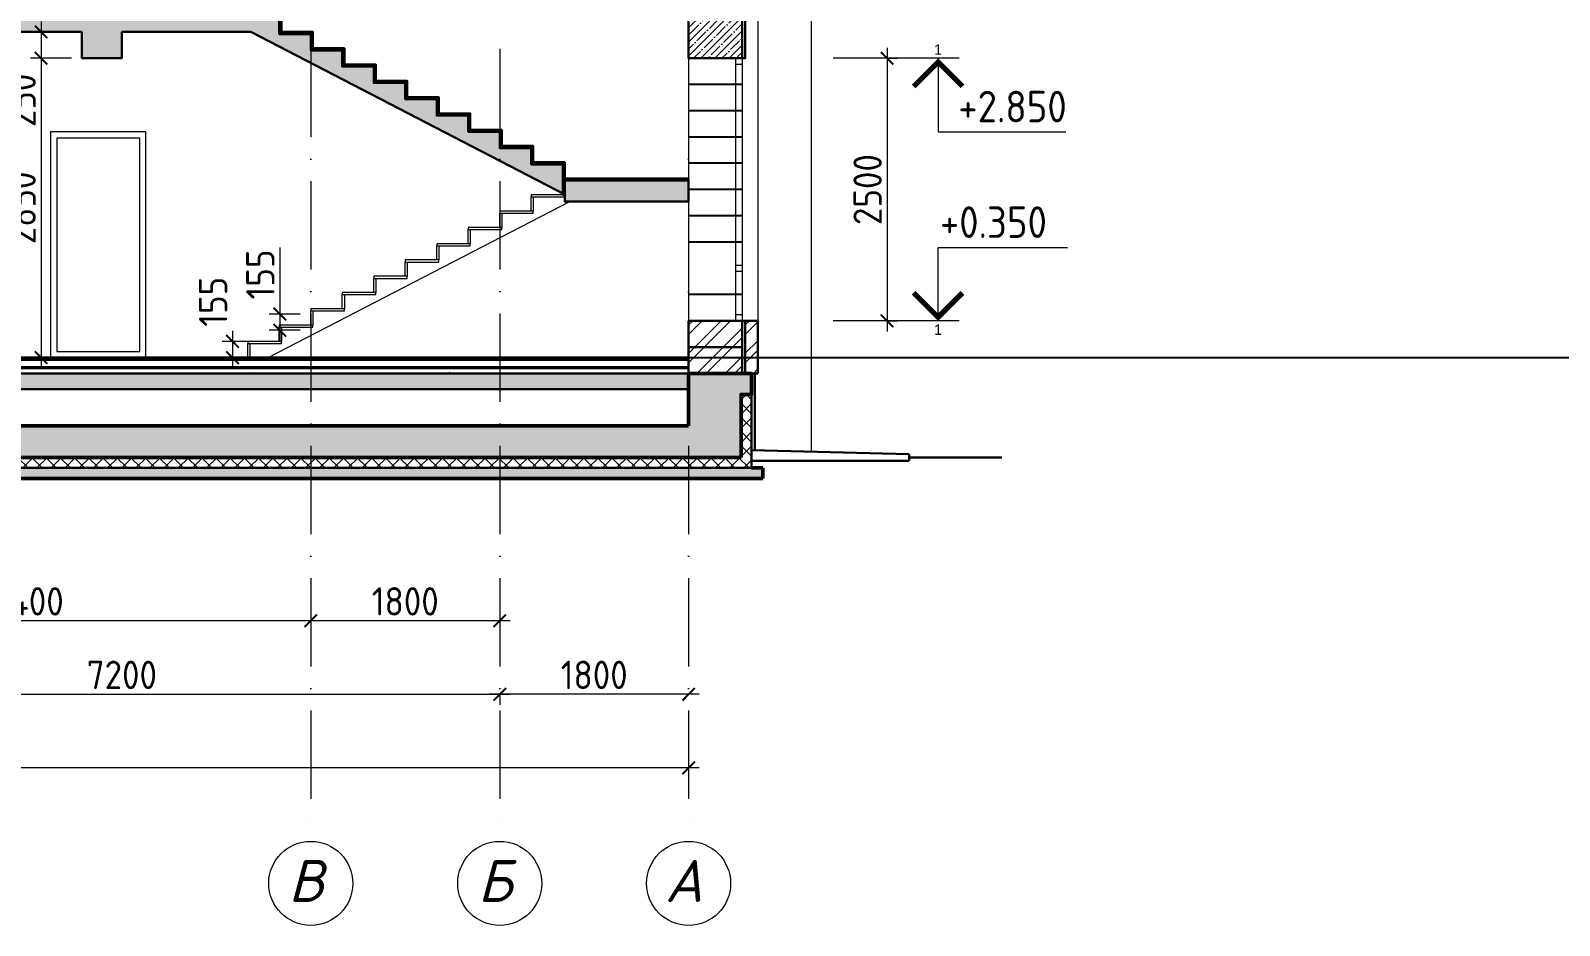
# Model space of a CAD drawing. Header units: millimetres. Extents: x 854812 to 1164625, y 589925 to 823301.
# Drawn here: x 896436 to 911002, y 751241 to 759759 of the extents above; entities that cross this region are included whole.
import ezdxf
from ezdxf.enums import TextEntityAlignment as Align

# ---------------------------------------------------------------- set-up
doc = ezdxf.new("R2010")
doc.units = ezdxf.units.MM
for name, pattern in [('1', [0]), ('ACAD_ISO10W100', [18, 12, -3, 0, -3]), ('JIS_08_15', [17.25, 15, -0.75, 0.75, -0.75])]:
    doc.linetypes.add(name, pattern=pattern)
doc.layers.get('Defpoints').update_dxf_attribs({"color": 40})
for name, color, linetype, lineweight in [('АР_Текст_отметки высот', 95, 'Continuous', 9), ('окна', 132, 'Continuous', 18), ('оси', 50, 'JIS_08_15', 9), ('перекрытия', 36, 'Continuous', 30), ('пол', 11, '1', 30), ('размеры', 215, 'Continuous', 13), ('стены', 172, 'Continuous', 30), ('текст', 7, 'Continuous', 13), ('ФАСАД', 7, 'Continuous', 13), ('фундаменты', 52, 'Continuous', 50), ('ШТРИХ', 142, 'Continuous', 13)]:
    doc.layers.add(name, color=color, linetype=linetype, lineweight=lineweight)
doc.styles.add('GOST 2.304', font='isocpeur.ttf', dxfattribs={"width": 0.9})
doc.styles.add('Isocpeur', font='isocpeui.ttf')
doc.styles.get("Standard").update_dxf_attribs({"font": 'arial.ttf'})
doc.dimstyles.new('1', dxfattribs={"dimscale": 100, "dimtxt": 2.7, "dimasz": 1.2, "dimexe": 1, "dimexo": 1, "dimgap": 0.5, "dimtad": 1, "dimdec": 0, "dimzin": 0, "dimdsep": 46, "dimtxsty": 'GOST 2.304', "dimblk": 'ARCHTICK', "dimcen": 0.09, "dimdle": 1, "dimclrd": 256, "dimclre": 256, "dimclrt": 7, "dimadec": 0, "dimazin": 0, "dimtfac": 1, "dimtdec": 0, "dimtmove": 1, "dimatfit": 3, "dimldrblk": 'ARCHTICK', "dimfxl": 100, "dimtolj": 1, "dimtzin": 0, "dimlwd": 5, "dimlwe": 5, "dimarcsym": 1})

# ---------------------------------------------------------------- blocks, each defined once
blk = doc.blocks.new('_ArchTick')
at = {"color": 0, "linetype": 'ByBlock', "const_width": 0.15}
blk.add_lwpolyline([(-0.5, -0.5), (0.5, 0.5)], dxfattribs=at)
blk = doc.blocks.new('*D365')
at = {"layer": 'Defpoints', "color": 0, "ltscale": 0.1}
for p in [(893706, 753529), (900906, 753529), (900906, 753441)]:
    blk.add_point(p, dxfattribs=at)
at = {"layer": 'размеры', "lineweight": 5, "ltscale": 0.1}
for p, q in [((893606, 753441), (901006, 753441)), ((893706, 753429), (893706, 753341)), ((900906, 753429), (900906, 753341))]:
    blk.add_line(p, q, dxfattribs=at)
at = {"layer": 'размеры', "lineweight": 5, "ltscale": 0.1, "xscale": 120, "yscale": 120, "zscale": 120, "rotation": 180}
blk.add_blockref('_ArchTick', (893706, 753441), dxfattribs=at)
at = {"layer": 'размеры', "lineweight": 5, "ltscale": 0.1, "xscale": 120, "yscale": 120, "zscale": 120}
blk.add_blockref('_ArchTick', (900906, 753441), dxfattribs=at)
at = {"layer": 'размеры', "color": 7, "ltscale": 0.1, "insert": (897306, 753626), "char_height": 270, "attachment_point": 5, "style": 'GOST 2.304'}
blk.add_mtext('\\A1;7200', dxfattribs=at)
blk = doc.blocks.new('*D367')
at = {"layer": 'Defpoints', "color": 0, "lineweight": 50, "ltscale": 0.1}
for p in [(887505, 752741), (887505, 752741), (902706, 752741)]:
    blk.add_point(p, dxfattribs=at)
at = {"layer": 'размеры', "lineweight": 5, "ltscale": 0.1}
blk.add_line((902806, 752741), (887405, 752741), dxfattribs=at)
at = {"layer": 'размеры', "lineweight": 5, "ltscale": 0.1, "xscale": 120, "yscale": 120, "zscale": 120, "rotation": 180}
blk.add_blockref('_ArchTick', (887505, 752741), dxfattribs=at)
at = {"layer": 'размеры', "lineweight": 5, "ltscale": 0.1, "xscale": 120, "yscale": 120, "zscale": 120}
blk.add_blockref('_ArchTick', (902706, 752741), dxfattribs=at)
at = {"layer": 'размеры', "color": 7, "ltscale": 0.1, "insert": (895105, 752926), "char_height": 270, "attachment_point": 5, "style": 'GOST 2.304'}
blk.add_mtext('\\A1;15200', dxfattribs=at)
blk = doc.blocks.new('*D368')
at = {"layer": 'Defpoints', "color": 0, "lineweight": 50, "ltscale": 0.1}
for p in [(900906, 753441), (900906, 753441), (902706, 753441)]:
    blk.add_point(p, dxfattribs=at)
at = {"layer": 'размеры', "lineweight": 5, "ltscale": 0.1}
blk.add_line((902806, 753441), (900806, 753441), dxfattribs=at)
at = {"layer": 'размеры', "lineweight": 5, "ltscale": 0.1, "xscale": 120, "yscale": 120, "zscale": 120, "rotation": 180}
blk.add_blockref('_ArchTick', (900906, 753441), dxfattribs=at)
at = {"layer": 'размеры', "lineweight": 5, "ltscale": 0.1, "xscale": 120, "yscale": 120, "zscale": 120}
blk.add_blockref('_ArchTick', (902706, 753441), dxfattribs=at)
at = {"layer": 'размеры', "color": 7, "ltscale": 0.1, "insert": (901806, 753626), "char_height": 270, "attachment_point": 5, "style": 'GOST 2.304'}
blk.add_mtext('\\A1;1800', dxfattribs=at)
blk = doc.blocks.new('*D369')
at = {"layer": 'Defpoints', "color": 0, "lineweight": 50, "ltscale": 0.1}
for p in [(899106, 754141), (899106, 754141), (900906, 754141)]:
    blk.add_point(p, dxfattribs=at)
at = {"layer": 'размеры', "lineweight": 5, "ltscale": 0.1}
blk.add_line((901006, 754141), (899006, 754141), dxfattribs=at)
at = {"layer": 'размеры', "lineweight": 5, "ltscale": 0.1, "xscale": 120, "yscale": 120, "zscale": 120, "rotation": 180}
blk.add_blockref('_ArchTick', (899106, 754141), dxfattribs=at)
at = {"layer": 'размеры', "lineweight": 5, "ltscale": 0.1, "xscale": 120, "yscale": 120, "zscale": 120}
blk.add_blockref('_ArchTick', (900906, 754141), dxfattribs=at)
at = {"layer": 'размеры', "color": 7, "ltscale": 0.1, "insert": (900006, 754326), "char_height": 270, "attachment_point": 5, "style": 'GOST 2.304'}
blk.add_mtext('\\A1;1800', dxfattribs=at)
blk = doc.blocks.new('*D370')
at = {"layer": 'Defpoints', "color": 0, "lineweight": 50, "ltscale": 0.1}
for p in [(893706, 754141), (893706, 754141), (899106, 754141)]:
    blk.add_point(p, dxfattribs=at)
at = {"layer": 'размеры', "lineweight": 5, "ltscale": 0.1}
blk.add_line((899206, 754141), (893606, 754141), dxfattribs=at)
at = {"layer": 'размеры', "lineweight": 5, "ltscale": 0.1, "xscale": 120, "yscale": 120, "zscale": 120, "rotation": 180}
blk.add_blockref('_ArchTick', (893706, 754141), dxfattribs=at)
at = {"layer": 'размеры', "lineweight": 5, "ltscale": 0.1, "xscale": 120, "yscale": 120, "zscale": 120}
blk.add_blockref('_ArchTick', (899106, 754141), dxfattribs=at)
at = {"layer": 'размеры', "color": 7, "ltscale": 0.1, "insert": (896406, 754326), "char_height": 270, "attachment_point": 5, "style": 'GOST 2.304'}
blk.add_mtext('\\A1;5400', dxfattribs=at)
blk = doc.blocks.new('*D380')
at = {"layer": 'Defpoints', "color": 0, "ltscale": 0.1}
for p in [(898655, 756801, 0), (898360, 756646), (898655, 756646, 0)]:
    blk.add_point(p, dxfattribs=at)
at = {"layer": 'размеры', "lineweight": 5, "ltscale": 0.1}
for p, q in [((898360, 756901), (898360, 756546)), ((898555, 756801), (898260, 756801)), ((898555, 756646), (898260, 756646))]:
    blk.add_line(p, q, dxfattribs=at)
at = {"layer": 'размеры', "lineweight": 5, "ltscale": 0.1, "xscale": 120, "yscale": 120, "zscale": 120}
for p, rotation in [((898360, 756801), 90), ((898360, 756646), 270)]:
    blk.add_blockref('_ArchTick', p, dxfattribs=dict(at, rotation=rotation))
at = {"layer": 'размеры', "color": 7, "ltscale": 0.1, "insert": (898175, 757178), "char_height": 270, "attachment_point": 5, "rotation": 90, "style": 'GOST 2.304'}
blk.add_mtext('\\A1;155', dxfattribs=at)
blk = doc.blocks.new('*U361')
at = {"color": 7, "linetype": 'Continuous', "lineweight": 15}
for p, q in [((10, 0), (10, 7)), ((10, 7), (22.34, 7)), ((10, 0), (0, 0)), ((12, 0), (10, 0))]:
    blk.add_line(p, q, dxfattribs=at)
at = {"color": 7, "linetype": 'Continuous', "lineweight": 15, "const_width": 0.5}
blk.add_lwpolyline([(7.67, 2.67), (10, 0.35), (12.32, 2.67)], dxfattribs=at)
at = {"color": 7, "linetype": 'Continuous', "lineweight": 15, "style": 'GOST 2.304', "width": 0.9, "flags": 8}
blk.add_attdef('+OTM', text='', height=3, dxfattribs=at).set_placement((11.65, 7), align=Align.BOTTOM_LEFT)
at = {"layer": 'Defpoints', "color": 5, "linetype": 'Continuous', "flags": 8}
blk.add_attdef('M', text='', height=1, rotation=360, dxfattribs=at).set_placement((10, -0.33), align=Align.TOP_CENTER)
blk = doc.blocks.new('*D383')
at = {"layer": 'Defpoints', "color": 0, "ltscale": 0.1}
for p in [(896926, 759746, 0), (896536, 759496), (896926, 759496, 0)]:
    blk.add_point(p, dxfattribs=at)
at = {"layer": 'размеры', "lineweight": 5, "ltscale": 0.1}
for p, q in [((896826, 759746), (896436, 759746)), ((896536, 759846), (896536, 759396)), ((896826, 759496), (896436, 759496))]:
    blk.add_line(p, q, dxfattribs=at)
at = {"layer": 'размеры', "lineweight": 5, "ltscale": 0.1, "xscale": 120, "yscale": 120, "zscale": 120}
for p, rotation in [((896536, 759746), 90), ((896536, 759496), 270)]:
    blk.add_blockref('_ArchTick', p, dxfattribs=dict(at, rotation=rotation))
at = {"layer": 'размеры', "color": 7, "ltscale": 0.1, "insert": (896351, 759095), "char_height": 270, "attachment_point": 5, "rotation": 90, "style": 'GOST 2.304'}
blk.add_mtext('\\A1;250', dxfattribs=at)
blk = doc.blocks.new('*D384')
at = {"layer": 'Defpoints', "color": 0, "ltscale": 0.1}
for p in [(896926, 759496), (896536, 756646), (896796, 756646, 0)]:
    blk.add_point(p, dxfattribs=at)
at = {"layer": 'размеры', "lineweight": 5, "ltscale": 0.1}
for p, q in [((896536, 759596), (896536, 756546)), ((896826, 759496), (896436, 759496)), ((896696, 756646), (896436, 756646))]:
    blk.add_line(p, q, dxfattribs=at)
at = {"layer": 'размеры', "lineweight": 5, "ltscale": 0.1, "xscale": 120, "yscale": 120, "zscale": 120}
for p, rotation in [((896536, 759496), 90), ((896536, 756646), 270)]:
    blk.add_blockref('_ArchTick', p, dxfattribs=dict(at, rotation=rotation))
at = {"layer": 'размеры', "color": 7, "ltscale": 0.1, "insert": (896351, 758071), "char_height": 270, "attachment_point": 5, "rotation": 90, "style": 'GOST 2.304'}
blk.add_mtext('\\A1;2850', dxfattribs=at)
blk = doc.blocks.new('*U484')
at = {"color": 7, "linetype": 'Continuous', "lineweight": 15}
for p, q in [((10, 0), (0, 0)), ((10, 0), (10, -7)), ((12, 0), (10, 0)), ((10, -7), (22.17, -7))]:
    blk.add_line(p, q, dxfattribs=at)
at = {"color": 7, "linetype": 'Continuous', "lineweight": 15, "const_width": 0.5}
blk.add_lwpolyline([(7.67, -2.68), (10, -0.35), (12.32, -2.68)], dxfattribs=at)
at = {"color": 7, "linetype": 'Continuous', "lineweight": 15, "style": 'GOST 2.304', "width": 0.9, "flags": 8}
blk.add_attdef('+OTM', text='', height=3, dxfattribs=at).set_placement((11.65, -7), align=Align.BOTTOM_LEFT)
at = {"layer": 'Defpoints', "color": 5, "linetype": 'Continuous', "flags": 8}
blk.add_attdef('M', text='', height=1, dxfattribs=at).set_placement((10, 1.33), align=Align.TOP_CENTER)
blk = doc.blocks.new('*D501')
at = {"layer": 'Defpoints', "color": 0, "ltscale": 0.1}
for p in [(899106, 757061, 0), (898810, 756906), (899106, 756906, 0)]:
    blk.add_point(p, dxfattribs=at)
at = {"layer": 'размеры', "lineweight": 5, "ltscale": 0.1}
for p, q in [((898810, 757694), (898810, 757061)), ((898810, 757161), (898810, 756806)), ((899006, 757061), (898710, 757061)), ((899006, 756906), (898710, 756906))]:
    blk.add_line(p, q, dxfattribs=at)
at = {"layer": 'размеры', "lineweight": 5, "ltscale": 0.1, "xscale": 120, "yscale": 120, "zscale": 120}
for p, rotation in [((898810, 757061), 90), ((898810, 756906), 270)]:
    blk.add_blockref('_ArchTick', p, dxfattribs=dict(at, rotation=rotation))
at = {"layer": 'размеры', "color": 7, "ltscale": 0.1, "insert": (898625, 757438), "char_height": 270, "attachment_point": 5, "rotation": 90, "style": 'GOST 2.304'}
blk.add_mtext('\\A1;155', dxfattribs=at)
blk = doc.blocks.new('*D1064')
at = {"layer": 'Defpoints', "color": 0, "lineweight": 50, "ltscale": 0.1}
for p in [(904506, 759496), (904506, 756996, 0), (904596, 756996)]:
    blk.add_point(p, dxfattribs=at)
at = {"layer": 'размеры', "lineweight": 5, "ltscale": 0.1}
for p, q in [((904596, 759596), (904596, 756896)), ((904606, 759496), (904696, 759496)), ((904606, 756996), (904696, 756996))]:
    blk.add_line(p, q, dxfattribs=at)
at = {"layer": 'размеры', "lineweight": 5, "ltscale": 0.1, "xscale": 120, "yscale": 120, "zscale": 120}
for p, rotation in [((904596, 759496), 90), ((904596, 756996), 270)]:
    blk.add_blockref('_ArchTick', p, dxfattribs=dict(at, rotation=rotation))
at = {"layer": 'размеры', "color": 7, "ltscale": 0.1, "insert": (904411, 758246), "char_height": 270, "attachment_point": 5, "rotation": 90, "style": 'GOST 2.304'}
blk.add_mtext('\\A1;2500', dxfattribs=at)

msp = doc.modelspace()

# ---------------------------------------------------------------- hatches: boundary and pattern name
at = {"layer": 'ШТРИХ', "ltscale": 0.1}
h = msp.add_hatch(dxfattribs=at)
h.set_pattern_fill('ANSI32', color=256, scale=20, style=0)
h.paths.add_polyline_path([(886965.6, 760406), (886845.6, 760406), (886845.6, 759446), (886965.6, 759446)])
h.paths.add_polyline_path([(886965.6, 756996), (886845.6, 756996), (886845.6, 756496), (886905.3, 756496), (886965.6, 756496)])
h.paths.add_polyline_path([(891905.3, 762906), (891785.3, 762906), (891785.3, 762296), (891905.3, 762296)])
h.paths.add_polyline_path([(897305.6, 763466), (896925.6, 763466), (896925.6, 763066), (897305.6, 763066)])
h.paths.add_polyline_path([(896895.6, 763466), (896775.6, 763466), (896775.6, 763066), (896895.6, 763066)])
h.paths.add_polyline_path([(897155.6, 766676), (896735.8, 766676), (896735.8, 766576), (896775.6, 766576), (896775.6, 765566), (896895.6, 765566), (896895.6, 765976), (897155.6, 765976)])
h.paths.add_polyline_path([(896895.6, 765566), (896775.6, 765566), (896775.6, 765516), (896895.6, 765516)])
h.paths.add_polyline_path([(903365.3, 766576), (903405.1, 766576), (903405.1, 766676), (902985.3, 766676), (902985.3, 765976), (903245.3, 765976), (903245.3, 762606), (903365.3, 762606), (903365.3, 763106), (903425.3, 763106), (903425.3, 763306), (903365.3, 763306)])
h.paths.add_polyline_path([(903215.3, 765566), (902705.6, 765566), (902705.6, 765316), (903215.3, 765316)])
h.paths.add_polyline_path([(903215.3, 765316), (902705.6, 765316), (902705.6, 765066), (903215.3, 765066)])
h.paths.add_polyline_path([(903215.3, 765066), (902705.6, 765066), (902705.6, 764816), (903215.3, 764816)])
h.paths.add_polyline_path([(903215.3, 764816), (902705.6, 764816), (902705.6, 764566), (903215.3, 764566)])
h.paths.add_polyline_path([(903215.3, 764566), (902705.6, 764566), (902705.6, 764316), (903215.3, 764316)])
h.paths.add_polyline_path([(903215.3, 764316), (902705.6, 764316), (902705.6, 764066), (903215.3, 764066)])
h.paths.add_polyline_path([(903215.3, 764066), (902705.6, 764066), (902705.6, 763816), (903215.3, 763816)])
h.paths.add_polyline_path([(903215.3, 763816), (902705.6, 763816), (902705.6, 763566), (903215.3, 763566)])
h.paths.add_polyline_path([(903215.3, 763566), (902705.6, 763566), (902705.6, 763316), (903215.3, 763316)])
h.paths.add_polyline_path([(903215.3, 763316), (902705.6, 763316), (902705.6, 763066), (903215.3, 763066)])
h.paths.add_polyline_path([(903215.3, 756996), (902705.6, 756996), (902705.6, 756746), (903215.3, 756746)])
h.paths.add_polyline_path([(903215.3, 756746), (902705.6, 756746), (902705.6, 756496), (903215.3, 756496)])
h.paths.add_polyline_path([(903365.3, 756996), (903245.3, 756996), (903245.3, 756496), (903305.6, 756496), (903365.3, 756496)])
h.paths.add_polyline_path([(887505.3, 756996), (886995.6, 756996), (886995.6, 756746), (887505.3, 756746)])
h.paths.add_polyline_path([(887505.3, 756746), (886995.6, 756746), (886995.6, 756496), (887505.3, 756496)])
h.paths.add_polyline_path([(887505.3, 760406), (886995.6, 760406), (886995.6, 760156), (887505.3, 760156)])
h.paths.add_polyline_path([(887505.3, 760156), (886995.6, 760156), (886995.6, 759906), (887505.3, 759906)])
h.paths.add_polyline_path([(886845.6, 763426), (887225.6, 763426), (887225.6, 764066), (886805.8, 764066), (886805.8, 763966), (886845.6, 763966)])
h.paths.add_polyline_path([(887225.6, 763236), (886845.6, 763230.6), (886845.6, 762606), (886965.6, 762606), (886965.6, 763066), (887225.6, 763066)])
h = msp.add_hatch(dxfattribs=at)
h.set_pattern_fill('ANSI35', color=256, scale=15, style=0)
h.paths.add_polyline_path([(897305.6, 762906), (899221.9, 762906), (899405.6, 762906), (899405.6, 763034.2), (899105.6, 763034.2), (899105.6, 763054.2), (899105.6, 763066), (886995.6, 763066), (886995.6, 762656), (887505.3, 762656), (887505.3, 762906), (896925.6, 762906), (896925.6, 762656), (897305.6, 762656)])
h.paths.add_polyline_path([(899705.6, 762872.5), (899405.6, 762872.5), (899405.6, 762892.5), (899405.6, 762906), (899221.9, 762906), (901505.6, 761675.4), (901505.6, 761741), (901505.6, 761761), (901505.6, 761902.6), (901205.6, 761902.6), (901205.6, 761922.6), (901205.6, 762064.3), (900905.6, 762064.3), (900905.6, 762084.3), (900905.6, 762225.9), (900605.6, 762225.9), (900605.6, 762245.9), (900605.6, 762387.6), (900305.6, 762387.6), (900305.6, 762407.6), (900305.6, 762549.2), (900005.6, 762549.2), (900005.6, 762569.2), (900005.6, 762710.9), (899705.6, 762710.9), (899705.6, 762730.9)])
h.paths.add_polyline_path([(902705.6, 761741), (901525.6, 761741), (901525.6, 761541), (902705.6, 761541)])
h.paths.add_polyline_path([(898805.6, 759881), (898505.6, 759881), (898505.6, 759906), (889305.3, 759906), (889305.3, 759746), (896925.6, 759746), (896925.6, 759496), (897305.6, 759496), (897305.6, 759746), (898534.4, 759746), (899105.6, 759450.9), (899105.6, 759586.4), (899105.6, 759726), (898805.6, 759726), (898805.6, 759746)])
h.paths.add_polyline_path([(899405.6, 759571), (899105.6, 759571), (899105.6, 759450.9), (900905.6, 758520.9), (900905.6, 758796), (900605.6, 758796), (900605.6, 758816), (900605.6, 758951), (900305.6, 758951), (900305.6, 758971), (900305.6, 759106), (900005.6, 759106), (900005.6, 759126), (900005.6, 759261), (899705.6, 759261), (899705.6, 759281), (899705.6, 759416), (899405.6, 759416), (899405.6, 759436)])
h.paths.add_polyline_path([(901205.6, 758641), (900905.6, 758641), (900905.6, 758520.9), (901525.6, 758200.5), (901525.6, 758131), (902705.6, 758131), (902705.6, 758331), (901525.6, 758331), (901505.6, 758331), (901505.6, 758351), (901505.6, 758486), (901205.6, 758486), (901205.6, 758506)])
h.paths.add_polyline_path([(889305.3, 759906), (887505.3, 759906), (886995.6, 759906), (886995.6, 759496), (887505.3, 759496), (887505.3, 759746), (889305.3, 759746)])
h.paths.add_polyline_path([(893845.4, 759753.8), (893973.3, 759753.8), (893973.3, 759904.4), (893845.4, 759904.4)], flags=24)
h = msp.add_hatch(dxfattribs=at)
h.set_pattern_fill('ANSI35', color=256, scale=15, style=0)
h.paths.add_polyline_path([(903215.3, 759906), (902705.6, 759906), (902705.6, 759496), (903215.3, 759496)])
h = msp.add_hatch(dxfattribs=at)
h.set_pattern_fill('ANSI35', color=256, scale=15, style=0)
h.paths.add_polyline_path([(887505.3, 756496), (886965.6, 756496), (886965.6, 756496), (886905.3, 756496), (886905.3, 756296), (887005.3, 756296), (887005.3, 755696), (887505.3, 755696)])
h.paths.add_polyline_path([(889305.6, 755996), (887505.3, 755996), (887505.3, 755696), (889305.6, 755696)])
h.paths.add_polyline_path([(893705.3, 755996), (889305.6, 755996), (889305.6, 755696), (893705.3, 755696)])
h.paths.add_polyline_path([(899105.6, 755996), (894085.3, 755996), (894085.3, 756496), (893705.3, 756496), (893705.3, 755996), (893705.3, 755696), (899105.6, 755696)])
h.paths.add_polyline_path([(893705.3, 756496), (889305.6, 756496), (889305.6, 756346), (893705.3, 756346)])
h.paths.add_polyline_path([(889305.6, 756496), (887505.3, 756496), (887505.3, 756346), (889305.6, 756346)])
h.paths.add_polyline_path([(899105.6, 756496), (894085.3, 756496), (894085.3, 756346), (899105.6, 756346)])
h.paths.add_polyline_path([(900905.6, 755996), (899105.6, 755996), (899105.6, 755696), (900905.6, 755696)])
h.paths.add_polyline_path([(902705.6, 755996), (900905.6, 755996), (900905.6, 755696), (902705.6, 755696)])
h.paths.add_polyline_path([(903205.6, 756296), (903305.6, 756296), (903305.6, 756496), (903245.3, 756496), (902705.6, 756496), (902705.6, 755996), (902705.6, 755696), (903205.6, 755696)])
h.paths.add_polyline_path([(902705.6, 756496), (900905.6, 756496), (900905.6, 756346), (902705.6, 756346)])
h.paths.add_polyline_path([(900905.6, 756496), (899105.6, 756496), (899105.6, 756346), (900905.6, 756346)])
h.paths.add_polyline_path([(903413.5, 755596), (903305.6, 755596), (902705.6, 755596), (902705.6, 755496), (903413.5, 755496)])
h.paths.add_polyline_path([(902705.6, 755596), (900905.6, 755596), (900905.6, 755496), (902705.6, 755496)])
h.paths.add_polyline_path([(900905.6, 755596), (899105.6, 755596), (899105.6, 755496), (900905.6, 755496)])
h.paths.add_polyline_path([(887505.3, 755596), (886905.3, 755596), (886797.3, 755596), (886797.3, 755496), (887505.3, 755496)])
h.paths.add_polyline_path([(889305.6, 755596), (887505.3, 755596), (887505.3, 755496), (889305.6, 755496)])
h.paths.add_polyline_path([(893705.3, 755596), (889305.6, 755596), (889305.6, 755496), (893705.3, 755496)])
h.paths.add_polyline_path([(899105.6, 755596), (893705.3, 755596), (893705.3, 755496), (899105.6, 755496)])
h = msp.add_hatch(dxfattribs=at)
h.set_pattern_fill('ANSI37', color=256, scale=30, style=0)
h.paths.add_polyline_path([(887005.3, 756296), (886905.3, 756296), (886905.3, 755596), (887505.3, 755596), (887505.3, 755696), (887005.3, 755696)])
h.paths.add_polyline_path([(889305.6, 755696), (887505.3, 755696), (887505.3, 755596), (889305.6, 755596)])
h.paths.add_polyline_path([(893705.3, 755696), (889305.6, 755696), (889305.6, 755596), (893705.3, 755596)])
h.paths.add_polyline_path([(899105.6, 755696), (893705.3, 755696), (893705.3, 755596), (899105.6, 755596)])
h.paths.add_polyline_path([(900905.6, 755696), (899105.6, 755696), (899105.6, 755596), (900905.6, 755596)])
h.paths.add_polyline_path([(902705.6, 755696), (900905.6, 755696), (900905.6, 755596), (902705.6, 755596)])
h.paths.add_polyline_path([(903305.6, 756296), (903205.6, 756296), (903205.6, 755696), (902705.6, 755696), (902705.6, 755596), (903305.6, 755596)])

# ---------------------------------------------------------------- linework, layer by layer
at = {"layer": 'Defpoints', "ltscale": 0.1}
for p, q in [((903215.3, 759496, 0), (902705.6, 759496, 0)), ((903215.3, 759246, 0), (902705.6, 759246, 0)), ((903215.3, 758996, 0), (902705.6, 758996, 0)), ((903215.3, 758746, 0), (902705.6, 758746, 0)), ((903215.3, 758496, 0), (902705.6, 758496, 0)), ((903215.3, 758246, 0), (902705.6, 758246, 0)), ((903215.3, 757996, 0), (902705.6, 757996, 0)), ((903215.3, 757746, 0), (902705.6, 757746, 0)), ((903215.3, 757246, 0), (902705.6, 757246, 0)), ((901206.4, 756646, 0), (1117696.6, 756646, 0))]:
    msp.add_line(p, q, dxfattribs=at)
at = {"layer": 'окна', "ltscale": 0.1}
for p, q in [((903365.6, 762595.7, 0), (903365.6, 756996, 0)), ((902705.6, 759496, 0), (902705.6, 756996, 0)), ((898700, 756646, 0), (901574.2, 758131, 0))]:
    msp.add_line(p, q, dxfattribs=at)
at = {"layer": 'окна', "ltscale": 0.1, "elevation": 0}
for points in [[(903155.3, 756996), (903155.3, 759496), (903215.3, 759496), (903215.3, 756996)], [(903155.3, 759436), (903155.3, 759496), (903215.3, 759496), (903215.3, 759436)], [(901205.6, 758176), (901525.6, 758176), (901525.6, 758196), (901205.6, 758196)], [(901225.6, 758041), (901205.6, 758041), (901205.6, 758176), (901225.6, 758176)], [(900905.6, 758021), (901225.6, 758021), (901225.6, 758041), (900905.6, 758041)], [(900925.6, 757886), (900905.6, 757886), (900905.6, 758021), (900925.6, 758021)], [(900605.6, 757866), (900925.6, 757866), (900925.6, 757886), (900605.6, 757886)], [(900625.6, 757731), (900605.6, 757731), (900605.6, 757866), (900625.6, 757866)], [(900305.6, 757711), (900625.6, 757711), (900625.6, 757731), (900305.6, 757731)], [(900325.6, 757576), (900305.6, 757576), (900305.6, 757711), (900325.6, 757711)], [(900005.6, 757556), (900325.6, 757556), (900325.6, 757576), (900005.6, 757576)], [(900025.6, 757421), (900005.6, 757421), (900005.6, 757556), (900025.6, 757556)], [(899705.6, 757401), (900025.6, 757401), (900025.6, 757421), (899705.6, 757421)], [(899405.6, 757246), (899725.6, 757246), (899725.6, 757266), (899405.6, 757266)], [(899725.6, 757266), (899705.6, 757266), (899705.6, 757401), (899725.6, 757401)], [(899425.6, 757111), (899405.6, 757111), (899405.6, 757246), (899425.6, 757246)], [(899105.6, 757091), (899425.6, 757091), (899425.6, 757111), (899105.6, 757111)], [(899125.6, 756956), (899105.6, 756956), (899105.6, 757091), (899125.6, 757091)], [(903155.3, 756996), (903155.3, 757056), (903215.3, 757056), (903215.3, 756996)], [(898805.6, 756936), (899125.6, 756936), (899125.6, 756956), (898805.6, 756956)], [(898825.6, 756801), (898805.6, 756801), (898805.6, 756936), (898825.6, 756936)], [(898505.6, 756781), (898825.6, 756781), (898825.6, 756801), (898505.6, 756801)], [(898525.6, 756646), (898505.6, 756646), (898505.6, 756781), (898525.6, 756781)]]:
    msp.add_lwpolyline(points, close=True, dxfattribs=at)
at = {"layer": 'окна', "ltscale": 0.1}
msp.add_lwpolyline([(903155.3, 757466), (903155.3, 757526), (903215.3, 757526), (903215.3, 757466)], close=True, dxfattribs=at)
at = {"layer": 'оси', "color": 7, "linetype": 'ACAD_ISO10W100', "ltscale": 70}
for p, q in [((899105.6, 759586.4, 0), (899105.6, 752041.3, 0)), ((900905.6, 759586.4, 0), (900905.6, 752041.3, 0)), ((902705.6, 759586.4, 0), (902705.6, 752041.3, 0))]:
    msp.add_line(p, q, dxfattribs=at)
at = {"layer": 'перекрытия', "ltscale": 50}
for p, q in [((887505.3, 756496, 0), (902705.6, 756496, 0)), ((903335.3, 756496, 0), (903335.3, 755765.2, 0)), ((902705.6, 756346, 0), (894085.3, 756346, 0))]:
    msp.add_line(p, q, dxfattribs=at)
at = {"layer": 'перекрытия', "ltscale": 50, "elevation": 0}
msp.add_lwpolyline([(903215.3, 759496), (903245.3, 759496), (903245.3, 759906), (903215.3, 759906)], close=True, dxfattribs=at)
for points in [[(886905.3, 756296), (886905.3, 756296), (886905.3, 755596), (903305.6, 755596)], [(903305.6, 756296), (903305.6, 756296), (903305.6, 755596)]]:
    msp.add_lwpolyline(points, dxfattribs=at)
at = {"layer": 'пол', "ltscale": 0.1}
for p, q in [((887505.3, 756646, 0), (902705.6, 756646, 0)), ((887505.3, 756626, 0), (902705.6, 756626, 0)), ((887505.3, 756556, 0), (902705.6, 756556, 0)), ((887505.3, 756546, 0), (902705.6, 756546, 0))]:
    msp.add_line(p, q, dxfattribs=at)
at = {"layer": 'размеры', "ltscale": 0.1}
for p, q in [((898506.4, 756496, 0), (898525.6, 756505.9, 0)), ((900446, 756496, 0), (900426.9, 756505.9, 0))]:
    msp.add_line(p, q, dxfattribs=at)
at = {"layer": 'стены', "ltscale": 0.1}
for p, q in [((887505.3, 759746, 0), (896925.6, 759746, 0)), ((897305.6, 759746, 0), (898534.4, 759746, 0)), ((901525.6, 758200.5, 0), (898534.4, 759746, 0)), ((902705.6, 756996, 0), (902705.6, 756496, 0)), ((902705.6, 756996, 0), (903365.3, 756996, 0)), ((903215.3, 756996, 0), (902705.6, 756996, 0)), ((903215.3, 756996, 0), (902705.6, 756996, 0)), ((903215.3, 756496, 0), (903215.3, 756996, 0)), ((903245.3, 756496, 0), (903245.3, 756996, 0)), ((903365.3, 756496, 0), (903365.3, 756996, 0)), ((903215.3, 756746, 0), (902705.6, 756746, 0)), ((903245.3, 756496, 0), (903365.3, 756496, 0)), ((903305.6, 755766, 0), (904805.6, 755727, 0)), ((904805.6, 755664.4, 0), (903305.6, 755664.4, 0)), ((904805.6, 755727, 0), (904805.6, 755664.4, 0)), ((905690.1, 755696, 0), (904805.6, 755696, 0))]:
    msp.add_line(p, q, dxfattribs=at)
at = {"layer": 'стены', "ltscale": 0.1, "elevation": 0}
for points in [[(902705.6, 759906), (903215.3, 759906), (903215.3, 759496), (902705.6, 759496), (902705.6, 759906)], [(897305.6, 759746), (897305.6, 759496), (896925.6, 759496), (896925.6, 759746)], [(901525.6, 758331), (902705.6, 758331), (902705.6, 758131), (901525.6, 758131), (901525.6, 758331)]]:
    msp.add_lwpolyline(points, dxfattribs=at)
for points in [[(898805.6, 759746), (898825.6, 759746), (898825.6, 759881), (898805.6, 759881)], [(899125.6, 759726), (898805.6, 759726), (898805.6, 759746), (899125.6, 759746)], [(899105.6, 759591), (899125.6, 759591), (899125.6, 759726), (899105.6, 759726)], [(899425.6, 759571), (899105.6, 759571), (899105.6, 759591), (899425.6, 759591)], [(899405.6, 759436), (899425.6, 759436), (899425.6, 759571), (899405.6, 759571)], [(899725.6, 759416), (899405.6, 759416), (899405.6, 759436), (899725.6, 759436)], [(899705.6, 759281), (899725.6, 759281), (899725.6, 759416), (899705.6, 759416)], [(900025.6, 759261), (899705.6, 759261), (899705.6, 759281), (900025.6, 759281)], [(900005.6, 759126), (900025.6, 759126), (900025.6, 759261), (900005.6, 759261)], [(900325.6, 759106), (900005.6, 759106), (900005.6, 759126), (900325.6, 759126)], [(900305.6, 758971), (900325.6, 758971), (900325.6, 759106), (900305.6, 759106)], [(900625.6, 758951), (900305.6, 758951), (900305.6, 758971), (900625.6, 758971)], [(900605.6, 758816), (900625.6, 758816), (900625.6, 758951), (900605.6, 758951)], [(900925.6, 758796), (900605.6, 758796), (900605.6, 758816), (900925.6, 758816)], [(900905.6, 758661), (900925.6, 758661), (900925.6, 758796), (900905.6, 758796)], [(901225.6, 758641), (900905.6, 758641), (900905.6, 758661), (901225.6, 758661)], [(901205.6, 758506), (901225.6, 758506), (901225.6, 758641), (901205.6, 758641)], [(901525.6, 758486), (901205.6, 758486), (901205.6, 758506), (901525.6, 758506)], [(901505.6, 758351), (901525.6, 758351), (901525.6, 758486), (901505.6, 758486)], [(901505.6, 758331), (902705.6, 758331), (902705.6, 758351), (901505.6, 758351)], [(901505.6, 758196), (901525.6, 758196), (901525.6, 758331), (901505.6, 758331)]]:
    msp.add_lwpolyline(points, close=True, dxfattribs=at)
at = {"layer": 'текст', "color": 7}
for centre in [(899105.6, 751641.3, 0), (900905.6, 751641.3, 0), (902705.6, 751641.3, 0)]:
    msp.add_circle(centre, 400, dxfattribs=at)
at = {"layer": 'ФАСАД', "ltscale": 0.1}
msp.add_line((903875.6, 755751.2, 0), (903875.6, 761596, 0), dxfattribs=at)
at = {"layer": 'ФАСАД', "ltscale": 0.1, "elevation": 0}
msp.add_lwpolyline([(896625.8, 756646), (897535.8, 756646), (897535.8, 758796), (896625.8, 758796)], close=True, dxfattribs=at)
at = {"layer": 'ФАСАД', "lineweight": 9, "ltscale": 0.1, "elevation": 0}
msp.add_lwpolyline([(896685.8, 756706), (897475.8, 756706), (897475.8, 758736), (896685.8, 758736)], close=True, dxfattribs=at)
at = {"layer": 'фундаменты', "ltscale": 75}
for p, q in [((903413.5, 755596, 0), (903305.6, 755596, 0)), ((903413.5, 755596, 0), (903413.5, 755496, 0)), ((886797.3, 755496, 0), (903413.5, 755496, 0))]:
    msp.add_line(p, q, dxfattribs=at)
at = {"layer": 'фундаменты', "ltscale": 75, "elevation": 0}
for points in [[(903205.6, 755696), (887005.3, 755696), (887005.3, 756296), (886905.3, 756296), (886905.3, 756496), (886905.3, 756496), (886905.3, 756496), (887505.3, 756496)], [(887505.3, 755996), (893705.3, 755996), (893705.3, 756496), (894085.3, 756496), (894085.3, 755996), (902705.6, 755996)], [(903205.6, 755696), (903205.6, 756296), (903305.6, 756296), (903305.6, 756496), (903305.6, 756496), (903305.6, 756496), (902705.6, 756496)], [(902705.6, 756496), (902705.6, 756496), (902705.6, 756496), (902705.6, 755996)]]:
    msp.add_lwpolyline(points, dxfattribs=at)

# ---------------------------------------------------------------- block references
at = {"layer": 'АР_Текст_отметки высот'}
ref = msp.add_blockref('*U484', (904082.6, 759496), dxfattribs=dict(at, xscale=100, yscale=100, zscale=100))
ref.add_attrib('+OTM', '+2.850', dxfattribs={"layer": '0', "color": 7, "linetype": 'Continuous', "lineweight": 15, "height": 300, "style": 'GOST 2.304', "width": 0.9, "flags": 8}).set_placement((905274.8, 758796), align=Align.BOTTOM_LEFT)
ref.add_attrib('M', '1', dxfattribs={"layer": 'Defpoints', "color": 5, "linetype": 'Continuous', "height": 100, "flags": 8}).set_placement((905082.6, 759628.9), align=Align.TOP_CENTER)
ref = msp.add_blockref('*U361', (904082.6, 756996, 0), dxfattribs=dict(at, xscale=100, yscale=100, zscale=100))
ref.add_attrib('+OTM', '+0.350', dxfattribs={"layer": '0', "color": 7, "linetype": 'Continuous', "lineweight": 15, "height": 300, "rotation": 360, "style": 'GOST 2.304', "width": 0.9, "flags": 8}).set_placement((905099.3, 757696, 0), align=Align.BOTTOM_LEFT)
ref.add_attrib('M', '1', dxfattribs={"layer": 'Defpoints', "color": 5, "linetype": 'Continuous', "height": 100, "rotation": 360, "flags": 8}).set_placement((905082.6, 756962.6, 0), align=Align.TOP_CENTER)

# ---------------------------------------------------------------- texts
at = {"layer": 'текст', "color": 7, "style": 'Isocpeur'}
for s, p in [('В', (899059.1, 751464.9, 0)), ('Б', (900859.1, 751464.9, 0)), ('А', (902659.1, 751464.9, 0))]:
    msp.add_text(s, height=400, dxfattribs=at).set_placement(p, align=Align.CENTER)

# ---------------------------------------------------------------- dimensions: what is measured, and where the dimension line sits
at = {"layer": 'размеры', "ltscale": 0.1}
for base, p1, p2, picture, middle in [((896536.4, 759496, 0), (896925.6, 759746, 0), (896925.6, 759496, 0), '*D383', (896536.4, 759095.1, 0)), ((896536.4, 756646, 0), (896925.6, 759496, 0), (896795.8, 756646, 0), '*D384', (896536.4, 758071, 0)), ((904596.3, 756996, 0), (904505.8, 759496, 0), (904505.8, 756996, 0), '*D1064', (904596.3, 758246, 0)), ((898810.5, 756906, 0), (899105.6, 757061, 0), (899105.6, 756906, 0), '*D501', (898810.5, 757437.5, 0)), ((898360.4, 756646, 0), (898655.5, 756801, 0), (898655.5, 756646, 0), '*D380', (898360.4, 757177.5, 0))]:
    dim = msp.add_linear_dim(base=base, p1=p1, p2=p2, angle=90, dimstyle='1', dxfattribs=at)
    dim.commit()
    dim.dimension.update_dxf_attribs({"geometry": picture, "text_midpoint": middle, "dimtype": 160})
for base, p1, p2, picture, middle in [((893705.6, 754141.3, 0), (899105.6, 754141.3, 0), (893705.6, 754141.3, 0), '*D370', (896405.6, 754326.3, 0)), ((899105.6, 754141.3, 0), (900905.6, 754141.3, 0), (899105.6, 754141.3, 0), '*D369', (900005.6, 754326.3, 0)), ((900905.6, 753441.3, 0), (893705.6, 753528.8, 0), (900905.6, 753528.8, 0), '*D365', (897305.6, 753626.3, 0)), ((900905.6, 753441.3, 0), (902705.6, 753441.3, 0), (900905.6, 753441.3, 0), '*D368', (901805.6, 753626.3, 0)), ((887505.3, 752741.3, 0), (902705.6, 752741.3, 0), (887505.3, 752741.3, 0), '*D367', (895105.4, 752926.3, 0))]:
    dim = msp.add_linear_dim(base=base, p1=p1, p2=p2, angle=180, dimstyle='1', dxfattribs=at)
    dim.commit()
    dim.dimension.update_dxf_attribs({"geometry": picture, "text_midpoint": middle})

doc.saveas('drawing.dxf')
